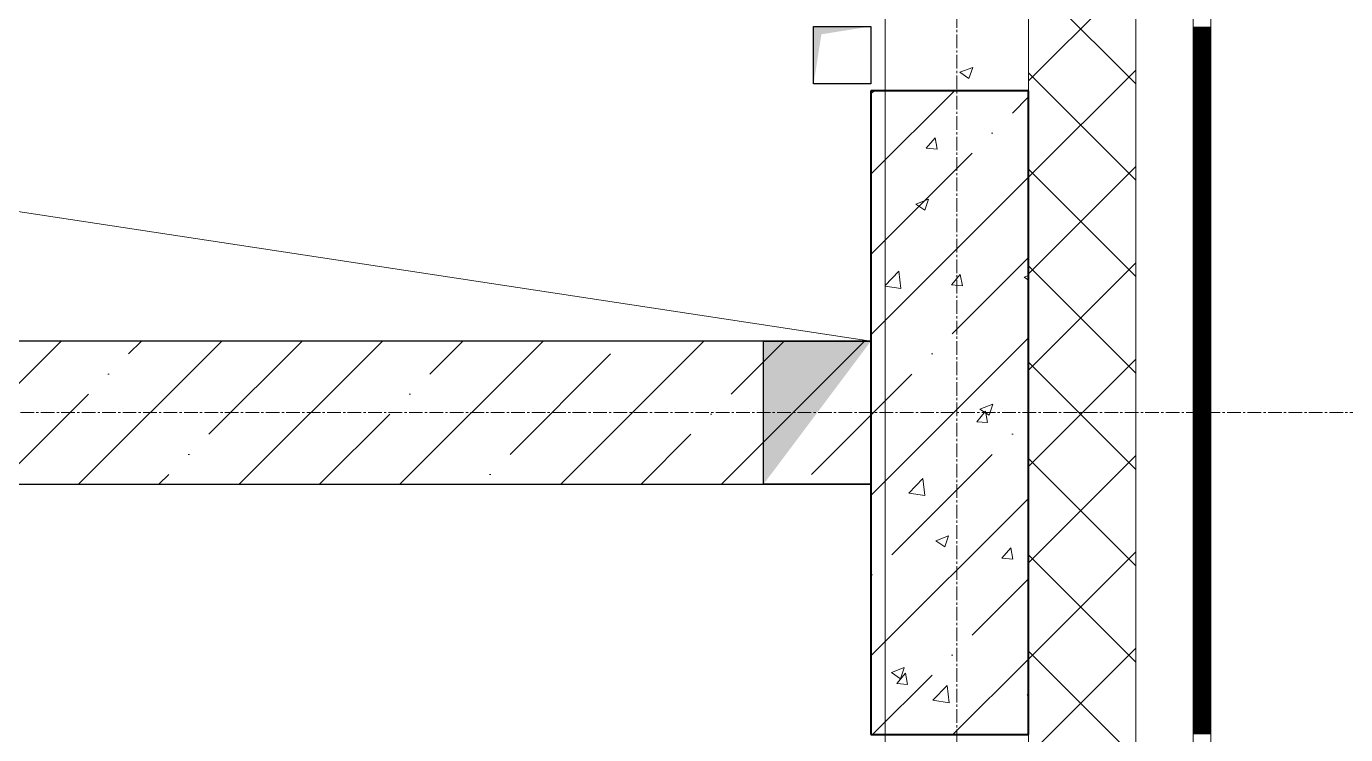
# Model space of a CAD drawing. Header units: millimetres. Extents: x -7155 to 483283, y -227682 to 148426.
# Drawn here: x 18800 to 20643, y 51750 to 52740 of the extents above; entities that cross this region are included whole.
import ezdxf

# ---------------------------------------------------------------- set-up
doc = ezdxf.new("R2010")
doc.units = ezdxf.units.MM
doc.linetypes.add('CENTER2', pattern=[28.575, 19.05, -3.175, 3.175, -3.175])
doc.linetypes.add('HIDDEN2', pattern=[4.7625, 3.175, -1.5875])
for name, color, linetype, lineweight in [('АР_Колонны', 70, 'Continuous', 30), ('АР_Стены ЖБ', 7, 'Continuous', 30), ('АР_Стены ПЕНОблок', 52, 'Continuous', 20), ('АР_Тонкая', 254, 'Continuous', 5), ('АР_Утеплитель', 31, 'Continuous', 0), ('АР_Штриховка', 8, 'Continuous', 0), ('РД_Разуклонка к трапам', 124, 'Continuous', 0)]:
    doc.layers.add(name, color=color, linetype=linetype, lineweight=lineweight)
doc.layers.add('АР_Оси_РД_100', color=7, linetype='Continuous', lineweight=0, true_color=0x525252)
doc.layers.add('РД_Оси_100', color=7, linetype='Continuous', lineweight=0, true_color=0x525252)

# ---------------------------------------------------------------- blocks, each defined once
blk = doc.blocks.new('СОШ_2200_АР_ОСИ_М100_28.05.24')
at = {"layer": 'АР_Оси_РД_100', "linetype": 'CENTER2'}
for p, q in [((20100, -6155), (20100, 139938.679)), ((29555, 52200), (-5954.958, 52200))]:
    blk.add_line(p, q, dxfattribs=at)

msp = doc.modelspace()

# ---------------------------------------------------------------- hatches: boundary and pattern name
at = {"layer": 'АР_Штриховка', "linetype": 'Continuous', "lineweight": 5, "true_color": 0x000000}
h = msp.add_hatch(dxfattribs=at)
h.set_pattern_fill('ANSI35', color=18, scale=25, style=0)
h.paths.add_polyline_path([(19980, 51750), (20200, 51750), (20200, 52650), (19980, 52650)], flags=0)
h = msp.add_hatch(dxfattribs=at)
h.set_pattern_fill('ANSI35', color=18, scale=25, angle=-360, style=0)
h.paths.add_polyline_path([(19980, 52100), (19980, 52300), (12410, 52300), (12410, 52100)], flags=0)

# ---------------------------------------------------------------- linework, layer by layer
at = {"color": 18, "linetype": 'Continuous', "true_color": 0x000000}
for p, q in [((19900, 52659.8), (19900, 52739.8)), ((19900, 52739.8), (19980, 52739.8)), ((19980, 52739.8), (19980, 52659.8)), ((19980, 52659.8), (19900, 52659.8)), ((19830, 52100), (19830, 52300)), ((19830, 52300), (19980, 52300)), ((19980, 52300), (19980, 52100)), ((19980, 52100), (19830, 52100))]:
    msp.add_line(p, q, dxfattribs=at)
for points in [[(19900, 52659.8), (19900, 52739.8), (19910.8, 52728.8), (19980, 52739.8)], [(19830, 52100), (19830, 52300), (19905, 52200), (19980, 52300)]]:
    msp.add_solid(points, dxfattribs=at)
at = {"layer": 'АР_Колонны', "color": 18, "linetype": 'HIDDEN2', "lineweight": 25, "true_color": 0x000000}
for p, q in [((19980, 52650), (20200, 52650)), ((19980, 51750), (19980, 52650)), ((20200, 52650), (20200, 51750)), ((20200, 51750), (19980, 51750))]:
    msp.add_line(p, q, dxfattribs=at)
at = {"layer": 'АР_Колонны', "color": 18, "linetype": 'Continuous', "lineweight": 30, "true_color": 0x000000}
for p, q in [((20200, 52650), (19980, 52650)), ((19980, 52650), (19980, 51750)), ((20200, 51750), (20200, 52650)), ((19980, 51750), (20200, 51750))]:
    msp.add_line(p, q, dxfattribs=at)
at = {"layer": 'АР_Стены ЖБ', "color": 18, "linetype": 'Continuous', "lineweight": 40, "true_color": 0x000000}
for p, q in [((20200, 52650), (19980, 52650)), ((19980, 52650), (19980, 51750)), ((20200, 51750), (20200, 52650)), ((19980, 51750), (20200, 51750))]:
    msp.add_line(p, q, dxfattribs=at)
at = {"layer": 'АР_Стены ЖБ', "color": 18, "linetype": 'Continuous', "lineweight": 30, "true_color": 0x000000}
for p, q in [((19980, 52300), (12410, 52300)), ((19980, 52100), (19980, 52300)), ((12410, 52100), (19980, 52100))]:
    msp.add_line(p, q, dxfattribs=at)
at = {"layer": 'АР_Стены ПЕНОблок', "color": 18, "linetype": 'Continuous', "lineweight": 20, "true_color": 0x000000}
for p, q in [((20000, 61700), (20000, 51500)), ((20200, 51500), (20200, 61700))]:
    msp.add_line(p, q, dxfattribs=at)
at = {"layer": 'АР_Тонкая', "color": 18, "linetype": 'Continuous', "lineweight": 5, "true_color": 0x000000}
for p, q in [((20350, 61700), (20350, 51500)), ((20430, 51500), (20430, 61700)), ((20430, 61700), (20430, 51500)), ((20455, 51500), (20455, 61700))]:
    msp.add_line(p, q, dxfattribs=at)
at = {"layer": 'АР_Утеплитель', "color": 18, "linetype": 'Continuous', "lineweight": 0, "true_color": 0x000000}
for p, q in [((20200, 61700), (20200, 51500)), ((20350, 51500), (20350, 61700))]:
    msp.add_line(p, q, dxfattribs=at)
at = {"layer": 'АР_Штриховка', "color": 18, "linetype": 'Continuous', "lineweight": 0, "true_color": 0x000000}
for p, q in [((20200, 52663.6), (20350, 52813.6)), ((20350, 52659.5), (20200, 52809.5)), ((20430, 52739), (20455, 52739)), ((20430, 52738), (20455, 52738)), ((20430, 52737), (20455, 52737)), ((20430, 52736), (20455, 52736)), ((20430, 52735), (20455, 52735)), ((20430, 52734), (20455, 52734)), ((20430, 52733), (20455, 52733)), ((20430, 52732), (20455, 52732)), ((20430, 52731), (20455, 52731)), ((20430, 52730), (20455, 52730)), ((20430, 52729), (20455, 52729)), ((20430, 52728), (20455, 52728)), ((20430, 52727), (20455, 52727)), ((20430, 52726), (20455, 52726)), ((20430, 52725), (20455, 52725)), ((20430, 52724), (20455, 52724)), ((20430, 52723), (20455, 52723)), ((20430, 52722), (20455, 52722)), ((20430, 52721), (20455, 52721)), ((20430, 52720), (20455, 52720)), ((20430, 52719), (20455, 52719)), ((20430, 52718), (20455, 52718)), ((20430, 52717), (20455, 52717)), ((20430, 52716), (20455, 52716)), ((20430, 52715), (20455, 52715)), ((20430, 52714), (20455, 52714)), ((20430, 52713), (20455, 52713)), ((20430, 52712), (20455, 52712)), ((20430, 52711), (20455, 52711)), ((20430, 52710), (20455, 52710)), ((20430, 52709), (20455, 52709)), ((20430, 52708), (20455, 52708)), ((20430, 52707), (20455, 52707)), ((20430, 52706), (20455, 52706)), ((20430, 52705), (20455, 52705)), ((20430, 52704), (20455, 52704)), ((20430, 52703), (20455, 52703)), ((20430, 52702), (20455, 52702)), ((20430, 52701), (20455, 52701)), ((20430, 52700), (20455, 52700)), ((20430, 52699), (20455, 52699)), ((20430, 52698), (20455, 52698)), ((20430, 52697), (20455, 52697)), ((20430, 52696), (20455, 52696)), ((20430, 52695), (20455, 52695)), ((20104.4, 52675.8), (20122.2, 52682.6)), ((20117, 52667.2), (20122.2, 52682.6)), ((20200, 52528.9), (20350, 52678.9)), ((20430, 52694), (20455, 52694)), ((20430, 52693), (20455, 52693)), ((20430, 52692), (20455, 52692)), ((20430, 52691), (20455, 52691)), ((20430, 52690), (20455, 52690)), ((20430, 52689), (20455, 52689)), ((20430, 52688), (20455, 52688)), ((20430, 52687), (20455, 52687)), ((20430, 52686), (20455, 52686)), ((20430, 52685), (20455, 52685)), ((20430, 52684), (20455, 52684)), ((20430, 52683), (20455, 52683)), ((20430, 52682), (20455, 52682)), ((20430, 52681), (20455, 52681)), ((20430, 52680), (20455, 52680)), ((20430, 52679), (20455, 52679)), ((20430, 52678), (20455, 52678)), ((20430, 52677), (20455, 52677)), ((20104.4, 52675.7), (20117, 52667.2)), ((20350, 52524.8), (20200, 52674.8)), ((20430, 52676), (20455, 52676)), ((20430, 52675), (20455, 52675)), ((20430, 52674), (20455, 52674)), ((20430, 52673), (20455, 52673)), ((20430, 52672), (20455, 52672)), ((20430, 52671), (20455, 52671)), ((20430, 52670), (20455, 52670)), ((20430, 52669), (20455, 52669)), ((20430, 52668), (20455, 52668)), ((20430, 52667), (20455, 52667)), ((20430, 52666), (20455, 52666)), ((20430, 52665), (20455, 52665)), ((20430, 52664), (20455, 52664)), ((20430, 52663), (20455, 52663)), ((20430, 52662), (20455, 52662)), ((20430, 52661), (20455, 52661)), ((20430, 52660), (20455, 52660)), ((20430, 52659), (20455, 52659)), ((20430, 52658), (20455, 52658)), ((20430, 52657), (20455, 52657)), ((20430, 52656), (20455, 52656)), ((20430, 52655), (20455, 52655)), ((20430, 52654), (20455, 52654)), ((20430, 52653), (20455, 52653)), ((20430, 52652), (20455, 52652)), ((20430, 52651), (20455, 52651)), ((20430, 52650), (20455, 52650)), ((20430, 52649), (20455, 52649)), ((20430, 52648), (20455, 52648)), ((20430, 52647), (20455, 52647)), ((20430, 52646), (20455, 52646)), ((20430, 52645), (20455, 52645)), ((20430, 52644), (20455, 52644)), ((20430, 52643), (20455, 52643)), ((20430, 52642), (20455, 52642)), ((20430, 52641), (20455, 52641)), ((20430, 52640), (20455, 52640)), ((20430, 52639), (20455, 52639)), ((20430, 52638), (20455, 52638)), ((20430, 52637), (20455, 52637)), ((20430, 52636), (20455, 52636)), ((20430, 52635), (20455, 52635)), ((20430, 52634), (20455, 52634)), ((20430, 52633), (20455, 52633)), ((20430, 52632), (20455, 52632)), ((20430, 52631), (20455, 52631)), ((20430, 52630), (20455, 52630)), ((20430, 52629), (20455, 52629)), ((20430, 52628), (20455, 52628)), ((20430, 52627), (20455, 52627)), ((20430, 52626), (20455, 52626)), ((20430, 52625), (20455, 52625)), ((20430, 52624), (20455, 52624)), ((20430, 52623), (20455, 52623)), ((20430, 52622), (20455, 52622)), ((20430, 52621), (20455, 52621)), ((20430, 52620), (20455, 52620)), ((20430, 52619), (20455, 52619)), ((20430, 52618), (20455, 52618)), ((20430, 52617), (20455, 52617)), ((20430, 52616), (20455, 52616)), ((20430, 52615), (20455, 52615)), ((20430, 52614), (20455, 52614)), ((20430, 52613), (20455, 52613)), ((20430, 52612), (20455, 52612)), ((20430, 52611), (20455, 52611)), ((20430, 52610), (20455, 52610)), ((20430, 52609), (20455, 52609)), ((20430, 52608), (20455, 52608)), ((20430, 52607), (20455, 52607)), ((20430, 52606), (20455, 52606)), ((20430, 52605), (20455, 52605)), ((20430, 52604), (20455, 52604)), ((20430, 52603), (20455, 52603)), ((20057.3, 52569.5), (20069.6, 52584.1)), ((20072.6, 52568.2), (20069.6, 52584.1)), ((20430, 52602), (20455, 52602)), ((20430, 52601), (20455, 52601)), ((20430, 52600), (20455, 52600)), ((20430, 52599), (20455, 52599)), ((20430, 52598), (20455, 52598)), ((20430, 52597), (20455, 52597)), ((20430, 52596), (20455, 52596)), ((20430, 52595), (20455, 52595)), ((20430, 52594), (20455, 52594)), ((20430, 52593), (20455, 52593)), ((20430, 52592), (20455, 52592)), ((20430, 52591), (20455, 52591)), ((20430, 52590), (20455, 52590)), ((20430, 52589), (20455, 52589)), ((20430, 52588), (20455, 52588)), ((20430, 52587), (20455, 52587)), ((20430, 52586), (20455, 52586)), ((20430, 52585), (20455, 52585)), ((20430, 52584), (20455, 52584)), ((20057.3, 52569.5), (20072.5, 52568.2)), ((20430, 52583), (20455, 52583)), ((20430, 52582), (20455, 52582)), ((20430, 52581), (20455, 52581)), ((20430, 52580), (20455, 52580)), ((20430, 52579), (20455, 52579)), ((20430, 52578), (20455, 52578)), ((20430, 52577), (20455, 52577)), ((20430, 52576), (20455, 52576)), ((20430, 52575), (20455, 52575)), ((20430, 52574), (20455, 52574)), ((20430, 52573), (20455, 52573)), ((20430, 52572), (20455, 52572)), ((20430, 52571), (20455, 52571)), ((20430, 52570), (20455, 52570)), ((20430, 52569), (20455, 52569)), ((20430, 52568), (20455, 52568)), ((20430, 52567), (20455, 52567)), ((20430, 52566), (20455, 52566)), ((20430, 52565), (20455, 52565)), ((20430, 52564), (20455, 52564)), ((20430, 52563), (20455, 52563)), ((20430, 52562), (20455, 52562)), ((20430, 52561), (20455, 52561)), ((20430, 52560), (20455, 52560)), ((20430, 52559), (20455, 52559)), ((20430, 52558), (20455, 52558)), ((20430, 52557), (20455, 52557)), ((20430, 52556), (20455, 52556)), ((20430, 52555), (20455, 52555)), ((20430, 52554), (20455, 52554)), ((20430, 52553), (20455, 52553)), ((20430, 52552), (20455, 52552)), ((20430, 52551), (20455, 52551)), ((20430, 52550), (20455, 52550)), ((20430, 52549), (20455, 52549)), ((20430, 52548), (20455, 52548)), ((20200, 52394.2), (20350, 52544.2)), ((20350, 52390.1), (20200, 52540.1)), ((20430, 52547), (20455, 52547)), ((20430, 52546), (20455, 52546)), ((20430, 52545), (20455, 52545)), ((20430, 52544), (20455, 52544)), ((20430, 52543), (20455, 52543)), ((20430, 52542), (20455, 52542)), ((20430, 52541), (20455, 52541)), ((20430, 52540), (20455, 52540)), ((20430, 52539), (20455, 52539)), ((20430, 52538), (20455, 52538)), ((20430, 52537), (20455, 52537)), ((20430, 52536), (20455, 52536)), ((20430, 52535), (20455, 52535)), ((20430, 52534), (20455, 52534)), ((20430, 52533), (20455, 52533)), ((20430, 52532), (20455, 52532)), ((20430, 52531), (20455, 52531)), ((20430, 52530), (20455, 52530)), ((20430, 52529), (20455, 52529)), ((20430, 52528), (20455, 52528)), ((20430, 52527), (20455, 52527)), ((20430, 52526), (20455, 52526)), ((20430, 52525), (20455, 52525)), ((20430, 52524), (20455, 52524)), ((20430, 52523), (20455, 52523)), ((20430, 52522), (20455, 52522)), ((20430, 52521), (20455, 52521)), ((20430, 52520), (20455, 52520)), ((20430, 52519), (20455, 52519)), ((20430, 52518), (20455, 52518)), ((20430, 52517), (20455, 52517)), ((20430, 52516), (20455, 52516)), ((20430, 52515), (20455, 52515)), ((20430, 52514), (20455, 52514)), ((20430, 52513), (20455, 52513)), ((20430, 52512), (20455, 52512)), ((20430, 52511), (20455, 52511)), ((20042.6, 52491.6), (20060.4, 52498.4)), ((20055.2, 52483), (20060.4, 52498.4)), ((20430, 52510), (20455, 52510)), ((20430, 52509), (20455, 52509)), ((20430, 52508), (20455, 52508)), ((20430, 52507), (20455, 52507)), ((20430, 52506), (20455, 52506)), ((20430, 52505), (20455, 52505)), ((20430, 52504), (20455, 52504)), ((20430, 52503), (20455, 52503)), ((20430, 52502), (20455, 52502)), ((20430, 52501), (20455, 52501)), ((20430, 52500), (20455, 52500)), ((20430, 52499), (20455, 52499)), ((20430, 52498), (20455, 52498)), ((20430, 52497), (20455, 52497)), ((20430, 52496), (20455, 52496)), ((20430, 52495), (20455, 52495)), ((20430, 52494), (20455, 52494)), ((20430, 52493), (20455, 52493)), ((20430, 52492), (20455, 52492)), ((20042.6, 52491.5), (20055.2, 52483)), ((20430, 52491), (20455, 52491)), ((20430, 52490), (20455, 52490)), ((20430, 52489), (20455, 52489)), ((20430, 52488), (20455, 52488)), ((20430, 52487), (20455, 52487)), ((20430, 52486), (20455, 52486)), ((20430, 52485), (20455, 52485)), ((20430, 52484), (20455, 52484)), ((20430, 52483), (20455, 52483)), ((20430, 52482), (20455, 52482)), ((20430, 52481), (20455, 52481)), ((20430, 52480), (20455, 52480)), ((20430, 52479), (20455, 52479)), ((20430, 52478), (20455, 52478)), ((20430, 52477), (20455, 52477)), ((20430, 52476), (20455, 52476)), ((20430, 52475), (20455, 52475)), ((20430, 52474), (20455, 52474)), ((20430, 52473), (20455, 52473)), ((20430, 52472), (20455, 52472)), ((20430, 52471), (20455, 52471)), ((20430, 52470), (20455, 52470)), ((20430, 52469), (20455, 52469)), ((20430, 52468), (20455, 52468)), ((20430, 52467), (20455, 52467)), ((20430, 52466), (20455, 52466)), ((20430, 52465), (20455, 52465)), ((20430, 52464), (20455, 52464)), ((20430, 52463), (20455, 52463)), ((20430, 52462), (20455, 52462)), ((20430, 52461), (20455, 52461)), ((20430, 52460), (20455, 52460)), ((20430, 52459), (20455, 52459)), ((20430, 52458), (20455, 52458)), ((20430, 52457), (20455, 52457)), ((20430, 52456), (20455, 52456)), ((20430, 52455), (20455, 52455)), ((20430, 52454), (20455, 52454)), ((20430, 52453), (20455, 52453)), ((20430, 52452), (20455, 52452)), ((20430, 52451), (20455, 52451)), ((20430, 52450), (20455, 52450)), ((20430, 52449), (20455, 52449)), ((20430, 52448), (20455, 52448)), ((20430, 52447), (20455, 52447)), ((20430, 52446), (20455, 52446)), ((20430, 52445), (20455, 52445)), ((20430, 52444), (20455, 52444)), ((20430, 52443), (20455, 52443)), ((20430, 52442), (20455, 52442)), ((20430, 52441), (20455, 52441)), ((20430, 52440), (20455, 52440)), ((20430, 52439), (20455, 52439)), ((20430, 52438), (20455, 52438)), ((20430, 52437), (20455, 52437)), ((20430, 52436), (20455, 52436)), ((20430, 52435), (20455, 52435)), ((20430, 52434), (20455, 52434)), ((20430, 52433), (20455, 52433)), ((20430, 52432), (20455, 52432)), ((20430, 52431), (20455, 52431)), ((20430, 52430), (20455, 52430)), ((20430, 52429), (20455, 52429)), ((20430, 52428), (20455, 52428)), ((20430, 52427), (20455, 52427)), ((20430, 52426), (20455, 52426)), ((20430, 52425), (20455, 52425)), ((20430, 52424), (20455, 52424)), ((20430, 52423), (20455, 52423)), ((20430, 52422), (20455, 52422)), ((20430, 52421), (20455, 52421)), ((20430, 52420), (20455, 52420)), ((20430, 52419), (20455, 52419)), ((20200, 52259.5), (20350, 52409.5)), ((20350, 52255.4), (20200, 52405.4)), ((20430, 52418), (20455, 52418)), ((20430, 52417), (20455, 52417)), ((20430, 52416), (20455, 52416)), ((20430, 52415), (20455, 52415)), ((20430, 52414), (20455, 52414)), ((20430, 52413), (20455, 52413)), ((20430, 52412), (20455, 52412)), ((20430, 52411), (20455, 52411)), ((20430, 52410), (20455, 52410)), ((20430, 52409), (20455, 52409)), ((20430, 52408), (20455, 52408)), ((20430, 52407), (20455, 52407)), ((20430, 52406), (20455, 52406)), ((20430, 52405), (20455, 52405)), ((20430, 52404), (20455, 52404)), ((20430, 52403), (20455, 52403)), ((20430, 52402), (20455, 52402)), ((20430, 52401), (20455, 52401)), ((20430, 52400), (20455, 52400)), ((20000, 52377.9), (20018.9, 52397.6)), ((20021.7, 52373.5), (20018.9, 52397.6)), ((20092.5, 52378.5), (20104.8, 52393.1)), ((20107.8, 52377.2), (20104.9, 52393.1)), ((20194.2, 52389.3), (20200, 52391.5)), ((20194.2, 52389.3), (20200, 52385.4)), ((20430, 52399), (20455, 52399)), ((20430, 52398), (20455, 52398)), ((20430, 52397), (20455, 52397)), ((20430, 52396), (20455, 52396)), ((20430, 52395), (20455, 52395)), ((20430, 52394), (20455, 52394)), ((20430, 52393), (20455, 52393)), ((20430, 52392), (20455, 52392)), ((20430, 52391), (20455, 52391)), ((20430, 52390), (20455, 52390)), ((20430, 52389), (20455, 52389)), ((20430, 52388), (20455, 52388)), ((20430, 52387), (20455, 52387)), ((20430, 52386), (20455, 52386)), ((20430, 52385), (20455, 52385)), ((20430, 52384), (20455, 52384)), ((20430, 52383), (20455, 52383)), ((20430, 52382), (20455, 52382)), ((20000, 52376.8), (20021.7, 52373.5)), ((20092.5, 52378.5), (20107.7, 52377.2)), ((20430, 52381), (20455, 52381)), ((20430, 52380), (20455, 52380)), ((20430, 52379), (20455, 52379)), ((20430, 52378), (20455, 52378)), ((20430, 52377), (20455, 52377)), ((20430, 52376), (20455, 52376)), ((20430, 52375), (20455, 52375)), ((20430, 52374), (20455, 52374)), ((20430, 52373), (20455, 52373)), ((20430, 52372), (20455, 52372)), ((20430, 52371), (20455, 52371)), ((20430, 52370), (20455, 52370)), ((20430, 52369), (20455, 52369)), ((20430, 52368), (20455, 52368)), ((20430, 52367), (20455, 52367)), ((20430, 52366), (20455, 52366)), ((20430, 52365), (20455, 52365)), ((20430, 52364), (20455, 52364)), ((20430, 52363), (20455, 52363)), ((20430, 52362), (20455, 52362)), ((20430, 52361), (20455, 52361)), ((20430, 52360), (20455, 52360)), ((20430, 52359), (20455, 52359)), ((20430, 52358), (20455, 52358)), ((20430, 52357), (20455, 52357)), ((20430, 52356), (20455, 52356)), ((20430, 52355), (20455, 52355)), ((20430, 52354), (20455, 52354)), ((20430, 52353), (20455, 52353)), ((20430, 52352), (20455, 52352)), ((20430, 52351), (20455, 52351)), ((20430, 52350), (20455, 52350)), ((20430, 52349), (20455, 52349)), ((20430, 52348), (20455, 52348)), ((20430, 52347), (20455, 52347)), ((20430, 52346), (20455, 52346)), ((20430, 52345), (20455, 52345)), ((20430, 52344), (20455, 52344)), ((20430, 52343), (20455, 52343)), ((20430, 52342), (20455, 52342)), ((20430, 52341), (20455, 52341)), ((20430, 52340), (20455, 52340)), ((20430, 52339), (20455, 52339)), ((20430, 52338), (20455, 52338)), ((20430, 52337), (20455, 52337)), ((20430, 52336), (20455, 52336)), ((20430, 52335), (20455, 52335)), ((20430, 52334), (20455, 52334)), ((20430, 52333), (20455, 52333)), ((20430, 52332), (20455, 52332)), ((20430, 52331), (20455, 52331)), ((20430, 52330), (20455, 52330)), ((20430, 52329), (20455, 52329)), ((20430, 52328), (20455, 52328)), ((20430, 52327), (20455, 52327)), ((20430, 52326), (20455, 52326)), ((20430, 52325), (20455, 52325)), ((20430, 52324), (20455, 52324)), ((20430, 52323), (20455, 52323)), ((20430, 52322), (20455, 52322)), ((20430, 52321), (20455, 52321)), ((20430, 52320), (20455, 52320)), ((20430, 52319), (20455, 52319)), ((20430, 52318), (20455, 52318)), ((20430, 52317), (20455, 52317)), ((20430, 52316), (20455, 52316)), ((20430, 52315), (20455, 52315)), ((20430, 52314), (20455, 52314)), ((20430, 52313), (20455, 52313)), ((20430, 52312), (20455, 52312)), ((20430, 52311), (20455, 52311)), ((20430, 52310), (20455, 52310)), ((20430, 52309), (20455, 52309)), ((20430, 52308), (20455, 52308)), ((20430, 52307), (20455, 52307)), ((20430, 52306), (20455, 52306)), ((20430, 52305), (20455, 52305)), ((20430, 52304), (20455, 52304)), ((20430, 52303), (20455, 52303)), ((20430, 52302), (20455, 52302)), ((20430, 52301), (20455, 52301)), ((20430, 52300), (20455, 52300)), ((20430, 52299), (20455, 52299)), ((20430, 52298), (20455, 52298)), ((20430, 52297), (20455, 52297)), ((20430, 52296), (20455, 52296)), ((20430, 52295), (20455, 52295)), ((20430, 52294), (20455, 52294)), ((20430, 52293), (20455, 52293)), ((20430, 52292), (20455, 52292)), ((20430, 52291), (20455, 52291)), ((20430, 52290), (20455, 52290)), ((20200, 52124.8), (20350, 52274.8)), ((20350, 52120.7), (20200, 52270.7)), ((20430, 52289), (20455, 52289)), ((20430, 52288), (20455, 52288)), ((20430, 52287), (20455, 52287)), ((20430, 52286), (20455, 52286)), ((20430, 52285), (20455, 52285)), ((20430, 52284), (20455, 52284)), ((20430, 52283), (20455, 52283)), ((20430, 52282), (20455, 52282)), ((20430, 52281), (20455, 52281)), ((20430, 52280), (20455, 52280)), ((20430, 52279), (20455, 52279)), ((20430, 52278), (20455, 52278)), ((20430, 52277), (20455, 52277)), ((20430, 52276), (20455, 52276)), ((20430, 52275), (20455, 52275)), ((20430, 52274), (20455, 52274)), ((20430, 52273), (20455, 52273)), ((20430, 52272), (20455, 52272)), ((20430, 52271), (20455, 52271)), ((20430, 52270), (20455, 52270)), ((20430, 52269), (20455, 52269)), ((20430, 52268), (20455, 52268)), ((20430, 52267), (20455, 52267)), ((20430, 52266), (20455, 52266)), ((20430, 52265), (20455, 52265)), ((20430, 52264), (20455, 52264)), ((20430, 52263), (20455, 52263)), ((20430, 52262), (20455, 52262)), ((20430, 52261), (20455, 52261)), ((20430, 52260), (20455, 52260)), ((20430, 52259), (20455, 52259)), ((20430, 52258), (20455, 52258)), ((20430, 52257), (20455, 52257)), ((20430, 52256), (20455, 52256)), ((20430, 52255), (20455, 52255)), ((20430, 52254), (20455, 52254)), ((20430, 52253), (20455, 52253)), ((20430, 52252), (20455, 52252)), ((20430, 52251), (20455, 52251)), ((20430, 52250), (20455, 52250)), ((20430, 52249), (20455, 52249)), ((20430, 52248), (20455, 52248)), ((20430, 52247), (20455, 52247)), ((20430, 52246), (20455, 52246)), ((20430, 52245), (20455, 52245)), ((20430, 52244), (20455, 52244)), ((20430, 52243), (20455, 52243)), ((20430, 52242), (20455, 52242)), ((20430, 52241), (20455, 52241)), ((20430, 52240), (20455, 52240)), ((20430, 52239), (20455, 52239)), ((20430, 52238), (20455, 52238)), ((20430, 52237), (20455, 52237)), ((20430, 52236), (20455, 52236)), ((20430, 52235), (20455, 52235)), ((20430, 52234), (20455, 52234)), ((20430, 52233), (20455, 52233)), ((20430, 52232), (20455, 52232)), ((20430, 52231), (20455, 52231)), ((20430, 52230), (20455, 52230)), ((20430, 52229), (20455, 52229)), ((20430, 52228), (20455, 52228)), ((20430, 52227), (20455, 52227)), ((20430, 52226), (20455, 52226)), ((20430, 52225), (20455, 52225)), ((20430, 52224), (20455, 52224)), ((20430, 52223), (20455, 52223)), ((20430, 52222), (20455, 52222)), ((20430, 52221), (20455, 52221)), ((20430, 52220), (20455, 52220)), ((20430, 52219), (20455, 52219)), ((20430, 52218), (20455, 52218)), ((20430, 52217), (20455, 52217)), ((20430, 52216), (20455, 52216)), ((20127.8, 52187.4), (20140, 52202)), ((20132.4, 52205.1), (20150.2, 52212)), ((20132.4, 52205.1), (20145, 52196.6)), ((20143, 52186.1), (20140.1, 52202)), ((20145, 52196.6), (20150.2, 52211.9)), ((20430, 52215), (20455, 52215)), ((20430, 52214), (20455, 52214)), ((20430, 52213), (20455, 52213)), ((20430, 52212), (20455, 52212)), ((20430, 52211), (20455, 52211)), ((20430, 52210), (20455, 52210)), ((20430, 52209), (20455, 52209)), ((20430, 52208), (20455, 52208)), ((20430, 52207), (20455, 52207)), ((20430, 52206), (20455, 52206)), ((20430, 52205), (20455, 52205)), ((20430, 52204), (20455, 52204)), ((20430, 52203), (20455, 52203)), ((20430, 52202), (20455, 52202)), ((20430, 52201), (20455, 52201)), ((20430, 52200), (20455, 52200)), ((20430, 52199), (20455, 52199)), ((20430, 52198), (20455, 52198)), ((20430, 52197), (20455, 52197)), ((20127.8, 52187.4), (20143, 52186.1)), ((20430, 52196), (20455, 52196)), ((20430, 52195), (20455, 52195)), ((20430, 52194), (20455, 52194)), ((20430, 52193), (20455, 52193)), ((20430, 52192), (20455, 52192)), ((20430, 52191), (20455, 52191)), ((20430, 52190), (20455, 52190)), ((20430, 52189), (20455, 52189)), ((20430, 52188), (20455, 52188)), ((20430, 52187), (20455, 52187)), ((20430, 52186), (20455, 52186)), ((20430, 52185), (20455, 52185)), ((20430, 52184), (20455, 52184)), ((20430, 52183), (20455, 52183)), ((20430, 52182), (20455, 52182)), ((20430, 52181), (20455, 52181)), ((20430, 52180), (20455, 52180)), ((20430, 52179), (20455, 52179)), ((20430, 52178), (20455, 52178)), ((20430, 52177), (20455, 52177)), ((20430, 52176), (20455, 52176)), ((20430, 52175), (20455, 52175)), ((20430, 52174), (20455, 52174)), ((20430, 52173), (20455, 52173)), ((20430, 52172), (20455, 52172)), ((20430, 52171), (20455, 52171)), ((20430, 52170), (20455, 52170)), ((20430, 52169), (20455, 52169)), ((20430, 52168), (20455, 52168)), ((20430, 52167), (20455, 52167)), ((20430, 52166), (20455, 52166)), ((20430, 52165), (20455, 52165)), ((20430, 52164), (20455, 52164)), ((20430, 52163), (20455, 52163)), ((20430, 52162), (20455, 52162)), ((20430, 52161), (20455, 52161)), ((20430, 52160), (20455, 52160)), ((20430, 52159), (20455, 52159)), ((20430, 52158), (20455, 52158)), ((20430, 52157), (20455, 52157)), ((20430, 52156), (20455, 52156)), ((20430, 52155), (20455, 52155)), ((20430, 52154), (20455, 52154)), ((20430, 52153), (20455, 52153)), ((20430, 52152), (20455, 52152)), ((20430, 52151), (20455, 52151)), ((20430, 52150), (20455, 52150)), ((20430, 52149), (20455, 52149)), ((20430, 52148), (20455, 52148)), ((20430, 52147), (20455, 52147)), ((20430, 52146), (20455, 52146)), ((20430, 52145), (20455, 52145)), ((20430, 52144), (20455, 52144)), ((20430, 52143), (20455, 52143)), ((20430, 52142), (20455, 52142)), ((20200, 51990.1), (20350, 52140.1)), ((20350, 51986), (20200, 52136)), ((20430, 52141), (20455, 52141)), ((20430, 52140), (20455, 52140)), ((20430, 52139), (20455, 52139)), ((20430, 52138), (20455, 52138)), ((20430, 52137), (20455, 52137)), ((20430, 52136), (20455, 52136)), ((20430, 52135), (20455, 52135)), ((20430, 52134), (20455, 52134)), ((20430, 52133), (20455, 52133)), ((20430, 52132), (20455, 52132)), ((20430, 52131), (20455, 52131)), ((20430, 52130), (20455, 52130)), ((20430, 52129), (20455, 52129)), ((20430, 52128), (20455, 52128)), ((20430, 52127), (20455, 52127)), ((20430, 52126), (20455, 52126)), ((20430, 52125), (20455, 52125)), ((20430, 52124), (20455, 52124)), ((20032.8, 52087.5), (20052.6, 52108.2)), ((20055.4, 52084), (20052.6, 52108.2)), ((20430, 52123), (20455, 52123)), ((20430, 52122), (20455, 52122)), ((20430, 52121), (20455, 52121)), ((20430, 52120), (20455, 52120)), ((20430, 52119), (20455, 52119)), ((20430, 52118), (20455, 52118)), ((20430, 52117), (20455, 52117)), ((20430, 52116), (20455, 52116)), ((20430, 52115), (20455, 52115)), ((20430, 52114), (20455, 52114)), ((20430, 52113), (20455, 52113)), ((20430, 52112), (20455, 52112)), ((20430, 52111), (20455, 52111)), ((20430, 52110), (20455, 52110)), ((20430, 52109), (20455, 52109)), ((20430, 52108), (20455, 52108)), ((20430, 52107), (20455, 52107)), ((20430, 52106), (20455, 52106)), ((20430, 52105), (20455, 52105)), ((20032.8, 52087.5), (20055.4, 52084)), ((20430, 52104), (20455, 52104)), ((20430, 52103), (20455, 52103)), ((20430, 52102), (20455, 52102)), ((20430, 52101), (20455, 52101)), ((20430, 52100), (20455, 52100)), ((20430, 52099), (20455, 52099)), ((20430, 52098), (20455, 52098)), ((20430, 52097), (20455, 52097)), ((20430, 52096), (20455, 52096)), ((20430, 52095), (20455, 52095)), ((20430, 52094), (20455, 52094)), ((20430, 52093), (20455, 52093)), ((20430, 52092), (20455, 52092)), ((20430, 52091), (20455, 52091)), ((20430, 52090), (20455, 52090)), ((20430, 52089), (20455, 52089)), ((20430, 52088), (20455, 52088)), ((20430, 52087), (20455, 52087)), ((20430, 52086), (20455, 52086)), ((20430, 52085), (20455, 52085)), ((20430, 52084), (20455, 52084)), ((20430, 52083), (20455, 52083)), ((20430, 52082), (20455, 52082)), ((20430, 52081), (20455, 52081)), ((20430, 52080), (20455, 52080)), ((20430, 52079), (20455, 52079)), ((20430, 52078), (20455, 52078)), ((20430, 52077), (20455, 52077)), ((20430, 52076), (20455, 52076)), ((20430, 52075), (20455, 52075)), ((20430, 52074), (20455, 52074)), ((20430, 52073), (20455, 52073)), ((20430, 52072), (20455, 52072)), ((20430, 52071), (20455, 52071)), ((20430, 52070), (20455, 52070)), ((20430, 52069), (20455, 52069)), ((20430, 52068), (20455, 52068)), ((20430, 52067), (20455, 52067)), ((20430, 52066), (20455, 52066)), ((20430, 52065), (20455, 52065)), ((20430, 52064), (20455, 52064)), ((20430, 52063), (20455, 52063)), ((20430, 52062), (20455, 52062)), ((20430, 52061), (20455, 52061)), ((20430, 52060), (20455, 52060)), ((20430, 52059), (20455, 52059)), ((20430, 52058), (20455, 52058)), ((20430, 52057), (20455, 52057)), ((20430, 52056), (20455, 52056)), ((20430, 52055), (20455, 52055)), ((20430, 52054), (20455, 52054)), ((20430, 52053), (20455, 52053)), ((20430, 52052), (20455, 52052)), ((20430, 52051), (20455, 52051)), ((20430, 52050), (20455, 52050)), ((20430, 52049), (20455, 52049)), ((20430, 52048), (20455, 52048)), ((20430, 52047), (20455, 52047)), ((20430, 52046), (20455, 52046)), ((20430, 52045), (20455, 52045)), ((20430, 52044), (20455, 52044)), ((20430, 52043), (20455, 52043)), ((20430, 52042), (20455, 52042)), ((20430, 52041), (20455, 52041)), ((20430, 52040), (20455, 52040)), ((20430, 52039), (20455, 52039)), ((20430, 52038), (20455, 52038)), ((20430, 52037), (20455, 52037)), ((20430, 52036), (20455, 52036)), ((20430, 52035), (20455, 52035)), ((20430, 52034), (20455, 52034)), ((20430, 52033), (20455, 52033)), ((20430, 52032), (20455, 52032)), ((20070.6, 52020.9), (20088.4, 52027.8)), ((20070.6, 52020.9), (20083.2, 52012.4)), ((20083.2, 52012.4), (20088.4, 52027.7)), ((20430, 52031), (20455, 52031)), ((20430, 52030), (20455, 52030)), ((20430, 52029), (20455, 52029)), ((20430, 52028), (20455, 52028)), ((20430, 52027), (20455, 52027)), ((20430, 52026), (20455, 52026)), ((20430, 52025), (20455, 52025)), ((20430, 52024), (20455, 52024)), ((20430, 52023), (20455, 52023)), ((20430, 52022), (20455, 52022)), ((20430, 52021), (20455, 52021)), ((20430, 52020), (20455, 52020)), ((20430, 52019), (20455, 52019)), ((20430, 52018), (20455, 52018)), ((20430, 52017), (20455, 52017)), ((20430, 52016), (20455, 52016)), ((20430, 52015), (20455, 52015)), ((20430, 52014), (20455, 52014)), ((20430, 52013), (20455, 52013)), ((20163, 51996.4), (20175.3, 52011)), ((20163, 51996.4), (20178.2, 51995)), ((20178.3, 51995.1), (20175.3, 52011)), ((20200, 51855.4), (20350, 52005.4)), ((20350, 51851.3), (20200, 52001.3)), ((20430, 52012), (20455, 52012)), ((20430, 52011), (20455, 52011)), ((20430, 52010), (20455, 52010)), ((20430, 52009), (20455, 52009)), ((20430, 52008), (20455, 52008)), ((20430, 52007), (20455, 52007)), ((20430, 52006), (20455, 52006)), ((20430, 52005), (20455, 52005)), ((20430, 52004), (20455, 52004)), ((20430, 52003), (20455, 52003)), ((20430, 52002), (20455, 52002)), ((20430, 52001), (20455, 52001)), ((20430, 52000), (20455, 52000)), ((20430, 51999), (20455, 51999)), ((20430, 51998), (20455, 51998)), ((20430, 51997), (20455, 51997)), ((20430, 51996), (20455, 51996)), ((20430, 51995), (20455, 51995)), ((20430, 51994), (20455, 51994)), ((20430, 51993), (20455, 51993)), ((20430, 51992), (20455, 51992)), ((20430, 51991), (20455, 51991)), ((20430, 51990), (20455, 51990)), ((20430, 51989), (20455, 51989)), ((20430, 51988), (20455, 51988)), ((20430, 51987), (20455, 51987)), ((20430, 51986), (20455, 51986)), ((20430, 51985), (20455, 51985)), ((20430, 51984), (20455, 51984)), ((20430, 51983), (20455, 51983)), ((20430, 51982), (20455, 51982)), ((20430, 51981), (20455, 51981)), ((20430, 51980), (20455, 51980)), ((20430, 51979), (20455, 51979)), ((20430, 51978), (20455, 51978)), ((20430, 51977), (20455, 51977)), ((20430, 51976), (20455, 51976)), ((20430, 51975), (20455, 51975)), ((20430, 51974), (20455, 51974)), ((20430, 51973), (20455, 51973)), ((20430, 51972), (20455, 51972)), ((20430, 51971), (20455, 51971)), ((20430, 51970), (20455, 51970)), ((20430, 51969), (20455, 51969)), ((20430, 51968), (20455, 51968)), ((20430, 51967), (20455, 51967)), ((20430, 51966), (20455, 51966)), ((20430, 51965), (20455, 51965)), ((20430, 51964), (20455, 51964)), ((20430, 51963), (20455, 51963)), ((20430, 51962), (20455, 51962)), ((20430, 51961), (20455, 51961)), ((20430, 51960), (20455, 51960)), ((20430, 51959), (20455, 51959)), ((20430, 51958), (20455, 51958)), ((20430, 51957), (20455, 51957)), ((20430, 51956), (20455, 51956)), ((20430, 51955), (20455, 51955)), ((20430, 51954), (20455, 51954)), ((20430, 51953), (20455, 51953)), ((20430, 51952), (20455, 51952)), ((20430, 51951), (20455, 51951)), ((20430, 51950), (20455, 51950)), ((20430, 51949), (20455, 51949)), ((20430, 51948), (20455, 51948)), ((20430, 51947), (20455, 51947)), ((20430, 51946), (20455, 51946)), ((20430, 51945), (20455, 51945)), ((20430, 51944), (20455, 51944)), ((20430, 51943), (20455, 51943)), ((20430, 51942), (20455, 51942)), ((20430, 51941), (20455, 51941)), ((20430, 51940), (20455, 51940)), ((20430, 51939), (20455, 51939)), ((20430, 51938), (20455, 51938)), ((20430, 51937), (20455, 51937)), ((20430, 51936), (20455, 51936)), ((20430, 51935), (20455, 51935)), ((20430, 51934), (20455, 51934)), ((20430, 51933), (20455, 51933)), ((20430, 51932), (20455, 51932)), ((20430, 51931), (20455, 51931)), ((20430, 51930), (20455, 51930)), ((20430, 51929), (20455, 51929)), ((20430, 51928), (20455, 51928)), ((20430, 51927), (20455, 51927)), ((20430, 51926), (20455, 51926)), ((20430, 51925), (20455, 51925)), ((20430, 51924), (20455, 51924)), ((20430, 51923), (20455, 51923)), ((20430, 51922), (20455, 51922)), ((20430, 51921), (20455, 51921)), ((20430, 51920), (20455, 51920)), ((20430, 51919), (20455, 51919)), ((20430, 51918), (20455, 51918)), ((20430, 51917), (20455, 51917)), ((20430, 51916), (20455, 51916)), ((20430, 51915), (20455, 51915)), ((20430, 51914), (20455, 51914)), ((20430, 51913), (20455, 51913)), ((20430, 51912), (20455, 51912)), ((20430, 51911), (20455, 51911)), ((20430, 51910), (20455, 51910)), ((20430, 51909), (20455, 51909)), ((20430, 51908), (20455, 51908)), ((20430, 51907), (20455, 51907)), ((20430, 51906), (20455, 51906)), ((20430, 51905), (20455, 51905)), ((20430, 51904), (20455, 51904)), ((20430, 51903), (20455, 51903)), ((20430, 51902), (20455, 51902)), ((20430, 51901), (20455, 51901)), ((20430, 51900), (20455, 51900)), ((20430, 51899), (20455, 51899)), ((20430, 51898), (20455, 51898)), ((20430, 51897), (20455, 51897)), ((20430, 51896), (20455, 51896)), ((20430, 51895), (20455, 51895)), ((20430, 51894), (20455, 51894)), ((20430, 51893), (20455, 51893)), ((20430, 51892), (20455, 51892)), ((20430, 51891), (20455, 51891)), ((20430, 51890), (20455, 51890)), ((20430, 51889), (20455, 51889)), ((20430, 51888), (20455, 51888)), ((20430, 51887), (20455, 51887)), ((20430, 51886), (20455, 51886)), ((20430, 51885), (20455, 51885)), ((20430, 51884), (20455, 51884)), ((20200, 51720.7), (20350, 51870.7)), ((20350, 51716.6), (20200, 51866.6)), ((20430, 51883), (20455, 51883)), ((20430, 51882), (20455, 51882)), ((20430, 51881), (20455, 51881)), ((20430, 51880), (20455, 51880)), ((20430, 51879), (20455, 51879)), ((20430, 51878), (20455, 51878)), ((20430, 51877), (20455, 51877)), ((20430, 51876), (20455, 51876)), ((20430, 51875), (20455, 51875)), ((20430, 51874), (20455, 51874)), ((20430, 51873), (20455, 51873)), ((20430, 51872), (20455, 51872)), ((20430, 51871), (20455, 51871)), ((20430, 51870), (20455, 51870)), ((20430, 51869), (20455, 51869)), ((20430, 51868), (20455, 51868)), ((20430, 51867), (20455, 51867)), ((20430, 51866), (20455, 51866)), ((20430, 51865), (20455, 51865)), ((20430, 51864), (20455, 51864)), ((20430, 51863), (20455, 51863)), ((20430, 51862), (20455, 51862)), ((20430, 51861), (20455, 51861)), ((20430, 51860), (20455, 51860)), ((20430, 51859), (20455, 51859)), ((20430, 51858), (20455, 51858)), ((20430, 51857), (20455, 51857)), ((20430, 51856), (20455, 51856)), ((20430, 51855), (20455, 51855)), ((20430, 51854), (20455, 51854)), ((20430, 51853), (20455, 51853)), ((20430, 51852), (20455, 51852)), ((20430, 51851), (20455, 51851)), ((20430, 51850), (20455, 51850)), ((20430, 51849), (20455, 51849)), ((20430, 51848), (20455, 51848)), ((20430, 51847), (20455, 51847)), ((20008.8, 51836.8), (20026.6, 51843.6)), ((20008.8, 51836.7), (20021.4, 51828.2)), ((20016.1, 51821.3), (20028.3, 51835.8)), ((20021.4, 51828.2), (20026.6, 51843.5)), ((20031.3, 51819.9), (20028.4, 51835.9)), ((20430, 51846), (20455, 51846)), ((20430, 51845), (20455, 51845)), ((20430, 51844), (20455, 51844)), ((20430, 51843), (20455, 51843)), ((20430, 51842), (20455, 51842)), ((20430, 51841), (20455, 51841)), ((20430, 51840), (20455, 51840)), ((20430, 51839), (20455, 51839)), ((20430, 51838), (20455, 51838)), ((20430, 51837), (20455, 51837)), ((20430, 51836), (20455, 51836)), ((20430, 51835), (20455, 51835)), ((20430, 51834), (20455, 51834)), ((20430, 51833), (20455, 51833)), ((20430, 51832), (20455, 51832)), ((20430, 51831), (20455, 51831)), ((20430, 51830), (20455, 51830)), ((20430, 51829), (20455, 51829)), ((20016.1, 51821.3), (20031.3, 51819.9)), ((20066.5, 51798.1), (20086.3, 51818.7)), ((20089.1, 51794.6), (20086.3, 51818.7)), ((20430, 51828), (20455, 51828)), ((20430, 51827), (20455, 51827)), ((20430, 51826), (20455, 51826)), ((20430, 51825), (20455, 51825)), ((20430, 51824), (20455, 51824)), ((20430, 51823), (20455, 51823)), ((20430, 51822), (20455, 51822)), ((20430, 51821), (20455, 51821)), ((20430, 51820), (20455, 51820)), ((20430, 51819), (20455, 51819)), ((20430, 51818), (20455, 51818)), ((20430, 51817), (20455, 51817)), ((20430, 51816), (20455, 51816)), ((20430, 51815), (20455, 51815)), ((20430, 51814), (20455, 51814)), ((20430, 51813), (20455, 51813)), ((20430, 51812), (20455, 51812)), ((20430, 51811), (20455, 51811)), ((20430, 51810), (20455, 51810)), ((20066.5, 51798), (20089.1, 51794.5)), ((20198.3, 51805.3), (20200, 51807.4)), ((20198.3, 51805.3), (20200, 51805.2)), ((20430, 51809), (20455, 51809)), ((20430, 51808), (20455, 51808)), ((20430, 51807), (20455, 51807)), ((20430, 51806), (20455, 51806)), ((20430, 51805), (20455, 51805)), ((20430, 51804), (20455, 51804)), ((20430, 51803), (20455, 51803)), ((20430, 51802), (20455, 51802)), ((20430, 51801), (20455, 51801)), ((20430, 51800), (20455, 51800)), ((20430, 51799), (20455, 51799)), ((20430, 51798), (20455, 51798)), ((20430, 51797), (20455, 51797)), ((20430, 51796), (20455, 51796)), ((20430, 51795), (20455, 51795)), ((20430, 51794), (20455, 51794)), ((20430, 51793), (20455, 51793)), ((20430, 51792), (20455, 51792)), ((20430, 51791), (20455, 51791)), ((20430, 51790), (20455, 51790)), ((20430, 51789), (20455, 51789)), ((20430, 51788), (20455, 51788)), ((20430, 51787), (20455, 51787)), ((20430, 51786), (20455, 51786)), ((20430, 51785), (20455, 51785)), ((20430, 51784), (20455, 51784)), ((20430, 51783), (20455, 51783)), ((20430, 51782), (20455, 51782)), ((20430, 51781), (20455, 51781)), ((20430, 51780), (20455, 51780)), ((20430, 51779), (20455, 51779)), ((20430, 51778), (20455, 51778)), ((20430, 51777), (20455, 51777)), ((20430, 51776), (20455, 51776)), ((20430, 51775), (20455, 51775)), ((20430, 51774), (20455, 51774)), ((20430, 51773), (20455, 51773)), ((20430, 51772), (20455, 51772)), ((20430, 51771), (20455, 51771)), ((20430, 51770), (20455, 51770)), ((20430, 51769), (20455, 51769)), ((20430, 51768), (20455, 51768)), ((20430, 51767), (20455, 51767)), ((20430, 51766), (20455, 51766)), ((20430, 51765), (20455, 51765)), ((20430, 51764), (20455, 51764)), ((20430, 51763), (20455, 51763)), ((20430, 51762), (20455, 51762)), ((20430, 51761), (20455, 51761)), ((20430, 51760), (20455, 51760)), ((20430, 51759), (20455, 51759)), ((20430, 51758), (20455, 51758)), ((20430, 51757), (20455, 51757)), ((20430, 51756), (20455, 51756)), ((20430, 51755), (20455, 51755)), ((20430, 51754), (20455, 51754)), ((20430, 51753), (20455, 51753)), ((20430, 51752), (20455, 51752)), ((20430, 51751), (20455, 51751))]:
    msp.add_line(p, q, dxfattribs=at)
at = {"layer": 'РД_Разуклонка к трапам', "color": 18, "ltscale": 2, "true_color": 0x000000}
msp.add_line((17350, 52700), (19980, 52300), dxfattribs=at)

# ---------------------------------------------------------------- block references
at = {"layer": 'РД_Оси_100'}
msp.add_blockref('СОШ_2200_АР_ОСИ_М100_28.05.24', (0, 0), dxfattribs=at)

doc.saveas('drawing.dxf')
